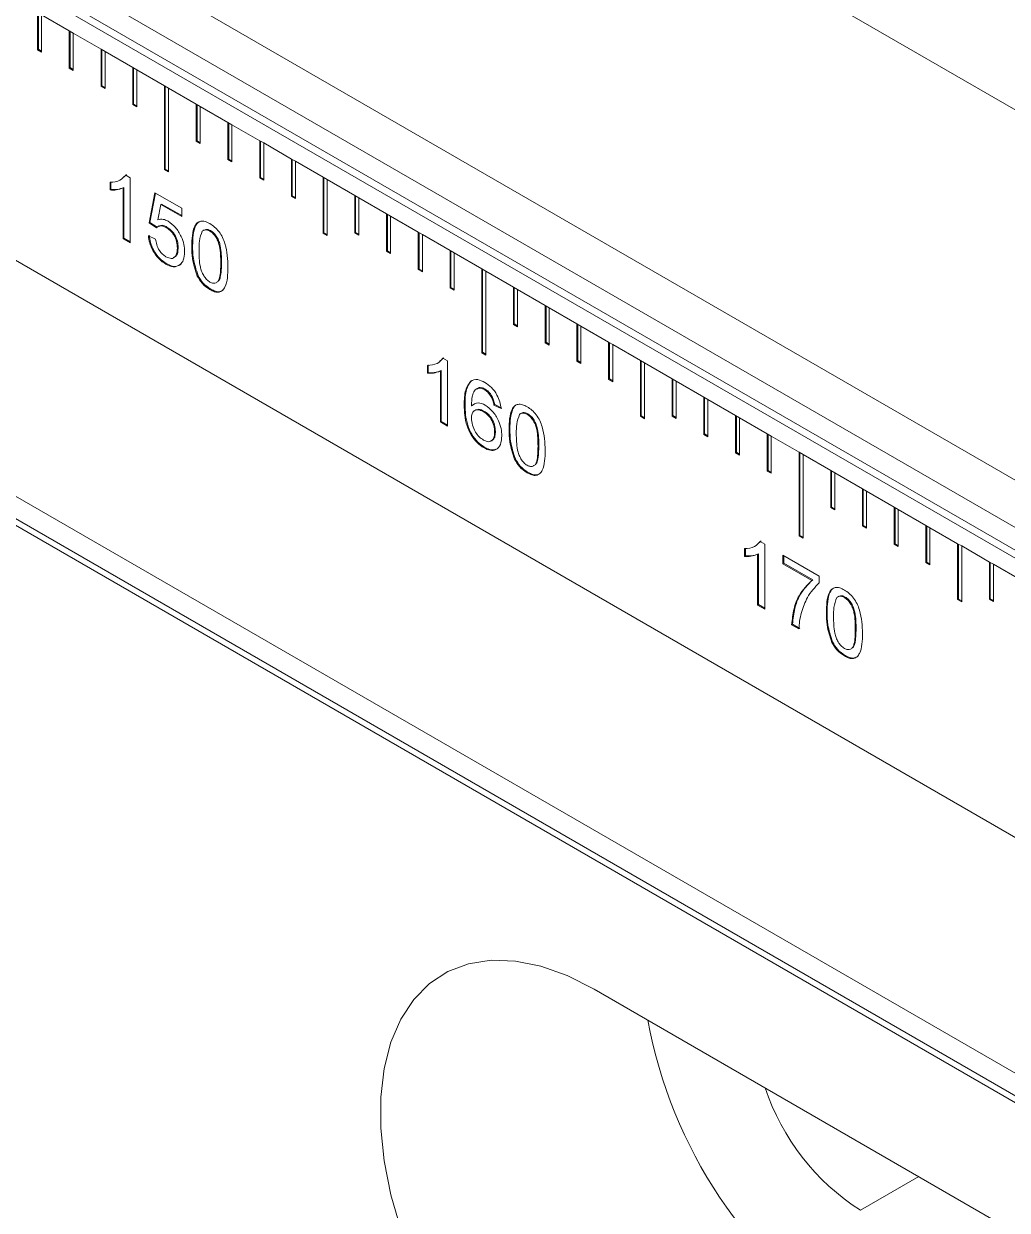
# Model space of a CAD drawing. Header units: inches. Extents: x 0.1 to 10.9, y 0 to 8.5.
# Drawn here: x 9.6021 to 9.8898, y 2.3195 to 2.6665 of the extents above; entities that cross this region are included whole.
import ezdxf

# ---------------------------------------------------------------- set-up
doc = ezdxf.new("R2010")
doc.units = ezdxf.units.IN
doc.header["$MEASUREMENT"] = 0

msp = doc.modelspace()

# ---------------------------------------------------------------- linework, layer by layer
at = {"color": 7, "linetype": 'Continuous', "lineweight": 18}
for p, q in [((10.68791, 2.18192), (8.36789, 3.52124)), ((10.5941, 2.12777), (8.27408, 3.46708)), ((10.57637, 2.11753), (8.25635, 3.45685)), ((8.25428, 3.45565), (10.5743, 2.11634)), ((10.5941, 2.11386), (8.27408, 3.45318)), ((8.25428, 3.374), (10.56959, 2.0374)), ((10.5743, 2.03468), (8.25428, 3.374)), ((10.57666, 1.95585), (8.25664, 3.29517)), ((8.25831, 3.29613), (10.57833, 1.95682)), ((10.59669, 1.95278), (8.27668, 3.2921)), ((9.60616, 2.66979), (9.60616, 2.6589)), ((9.6064, 2.66965), (9.6064, 2.65904)), ((9.61544, 2.66443), (9.60734, 2.66911)), ((9.60734, 2.65822), (9.60734, 2.66911)), ((9.61662, 2.66375), (9.61544, 2.66443)), ((9.61544, 2.66443), (9.61544, 2.65354)), ((9.61568, 2.6643), (9.61568, 2.65368)), ((9.62472, 2.65908), (9.61662, 2.66375)), ((9.61662, 2.65286), (9.61662, 2.66375)), ((9.6064, 2.65904), (9.60616, 2.6589)), ((9.60616, 2.6589), (9.60734, 2.65822)), ((9.6064, 2.65904), (9.60734, 2.65849)), ((9.6259, 2.65839), (9.62472, 2.65908)), ((9.62472, 2.65908), (9.62472, 2.64819)), ((9.62496, 2.65894), (9.62496, 2.64832)), ((9.634, 2.65372), (9.6259, 2.65839)), ((9.6259, 2.64751), (9.6259, 2.65839)), ((9.61568, 2.65368), (9.61544, 2.65354)), ((9.61544, 2.65354), (9.61662, 2.65286)), ((9.61568, 2.65368), (9.61662, 2.65314)), ((9.63518, 2.65304), (9.634, 2.65372)), ((9.634, 2.65372), (9.634, 2.64283)), ((9.63424, 2.65358), (9.63424, 2.64297)), ((9.64328, 2.64836), (9.63518, 2.65304)), ((9.63518, 2.64215), (9.63518, 2.65304)), ((9.62496, 2.64832), (9.62472, 2.64819)), ((9.62472, 2.64819), (9.6259, 2.64751)), ((9.62496, 2.64832), (9.6259, 2.64778)), ((9.64446, 2.64768), (9.64328, 2.64836)), ((9.64328, 2.64836), (9.64328, 2.62386)), ((9.64352, 2.64822), (9.64352, 2.624)), ((9.65256, 2.643), (9.64446, 2.64768)), ((9.64446, 2.62318), (9.64446, 2.64768)), ((9.63424, 2.64297), (9.634, 2.64283)), ((9.634, 2.64283), (9.63518, 2.64215)), ((9.63424, 2.64297), (9.63518, 2.64242)), ((9.65374, 2.64232), (9.65256, 2.643)), ((9.65256, 2.643), (9.65256, 2.63212)), ((9.6528, 2.64287), (9.6528, 2.63225)), ((9.66184, 2.63765), (9.65374, 2.64232)), ((9.65374, 2.63144), (9.65374, 2.64232)), ((9.66302, 2.63697), (9.66184, 2.63765)), ((9.66184, 2.63765), (9.66184, 2.62676)), ((9.66208, 2.63751), (9.66208, 2.6269)), ((9.67112, 2.63229), (9.66302, 2.63697)), ((9.66302, 2.62608), (9.66302, 2.63697)), ((9.6528, 2.63225), (9.65256, 2.63212)), ((9.65256, 2.63212), (9.65374, 2.63144)), ((9.6528, 2.63225), (9.65374, 2.63171)), ((9.6723, 2.63161), (9.67112, 2.63229)), ((9.67112, 2.63229), (9.67112, 2.6214)), ((9.67135, 2.63215), (9.67135, 2.62154)), ((9.6804, 2.62693), (9.6723, 2.63161)), ((9.6723, 2.62072), (9.6723, 2.63161)), ((9.66208, 2.6269), (9.66184, 2.62676)), ((9.66184, 2.62676), (9.66302, 2.62608)), ((9.66208, 2.6269), (9.66302, 2.62635)), ((9.68158, 2.62625), (9.6804, 2.62693)), ((9.6804, 2.62693), (9.6804, 2.61605)), ((9.68063, 2.6268), (9.68063, 2.61618)), ((9.64352, 2.624), (9.64328, 2.62386)), ((9.64328, 2.62386), (9.64446, 2.62318)), ((9.64352, 2.624), (9.64446, 2.62346)), ((9.68968, 2.62158), (9.68158, 2.62625)), ((9.68158, 2.61537), (9.68158, 2.62625)), ((9.62737, 2.61787), (9.62737, 2.62012)), ((9.62761, 2.61801), (9.62761, 2.62026)), ((9.63102, 2.62135), (9.63217, 2.62239)), ((9.63193, 2.62225), (9.63329, 2.62146)), ((9.63329, 2.62146), (9.63329, 2.60241)), ((9.67135, 2.62154), (9.67112, 2.6214)), ((9.67112, 2.6214), (9.6723, 2.62072)), ((9.67135, 2.62154), (9.6723, 2.62099)), ((9.69086, 2.6209), (9.68968, 2.62158)), ((9.68968, 2.62158), (9.68968, 2.60525)), ((9.68991, 2.62144), (9.68991, 2.60538)), ((9.69896, 2.61622), (9.69086, 2.6209)), ((9.69086, 2.60456), (9.69086, 2.6209)), ((9.62761, 2.61801), (9.62737, 2.61787)), ((9.63141, 2.61862), (9.63118, 2.61848)), ((9.63118, 2.60363), (9.63118, 2.61848)), ((9.63141, 2.60377), (9.63141, 2.61862)), ((9.63879, 2.60828), (9.64049, 2.61707)), ((9.63903, 2.60841), (9.64067, 2.61696)), ((9.64049, 2.61707), (9.64831, 2.61255)), ((9.64221, 2.61363), (9.64137, 2.60918)), ((9.64245, 2.61376), (9.64221, 2.61363)), ((9.64831, 2.61011), (9.64221, 2.61363)), ((9.64831, 2.61038), (9.64245, 2.61376)), ((9.68063, 2.61618), (9.6804, 2.61605)), ((9.6804, 2.61605), (9.68158, 2.61537)), ((9.68063, 2.61618), (9.68158, 2.61564)), ((9.70014, 2.61554), (9.69896, 2.61622)), ((9.69896, 2.61622), (9.69896, 2.60533)), ((9.69919, 2.61608), (9.69919, 2.60547)), ((9.70824, 2.61086), (9.70014, 2.61554)), ((9.70014, 2.60465), (9.70014, 2.61554)), ((9.64831, 2.61255), (9.64831, 2.61011)), ((9.70942, 2.61018), (9.70824, 2.61086)), ((9.70824, 2.61086), (9.70824, 2.59997)), ((9.70847, 2.61073), (9.70847, 2.60011)), ((9.71752, 2.6055), (9.70942, 2.61018)), ((9.70942, 2.59929), (9.70942, 2.61018)), ((9.63903, 2.60841), (9.63879, 2.60828)), ((9.64091, 2.60681), (9.63879, 2.60828)), ((9.64114, 2.60695), (9.63903, 2.60841)), ((9.64161, 2.60734), (9.64131, 2.60717)), ((9.64397, 2.60703), (9.64373, 2.60689)), ((9.65493, 2.60621), (9.65464, 2.60604)), ((9.65677, 2.60598), (9.65654, 2.60585)), ((9.63141, 2.60377), (9.63118, 2.60363)), ((9.63329, 2.60241), (9.63118, 2.60363)), ((9.63329, 2.60268), (9.63141, 2.60377)), ((9.63858, 2.60449), (9.6407, 2.60351)), ((9.68991, 2.60538), (9.68968, 2.60525)), ((9.68968, 2.60525), (9.69086, 2.60456)), ((9.68991, 2.60538), (9.69086, 2.60484)), ((9.69919, 2.60547), (9.69896, 2.60533)), ((9.69896, 2.60533), (9.70014, 2.60465)), ((9.69919, 2.60547), (9.70014, 2.60492)), ((9.7187, 2.60482), (9.71752, 2.6055)), ((9.71752, 2.6055), (9.71752, 2.59462)), ((9.71775, 2.60537), (9.71775, 2.59475)), ((9.7268, 2.60015), (9.7187, 2.60482)), ((9.7187, 2.59394), (9.7187, 2.60482)), ((9.64728, 2.601), (9.64704, 2.60086)), ((9.65151, 2.60157), (9.65127, 2.60143)), ((9.70847, 2.60011), (9.70824, 2.59997)), ((9.70824, 2.59997), (9.70942, 2.59929)), ((9.70847, 2.60011), (9.70942, 2.59957)), ((9.72798, 2.59947), (9.7268, 2.60015)), ((9.7268, 2.60015), (9.7268, 2.58926)), ((9.72703, 2.60001), (9.72703, 2.5894)), ((9.73608, 2.59479), (9.72798, 2.59947)), ((9.72798, 2.58858), (9.72798, 2.59947)), ((9.64394, 2.59629), (9.64371, 2.59616)), ((9.65997, 2.59669), (9.65973, 2.59655)), ((9.65311, 2.59283), (9.65288, 2.5927)), ((9.71775, 2.59475), (9.71752, 2.59462)), ((9.71752, 2.59462), (9.7187, 2.59394)), ((9.71775, 2.59475), (9.7187, 2.59421)), ((9.73725, 2.59411), (9.73608, 2.59479)), ((9.73608, 2.59479), (9.73608, 2.57029)), ((9.73631, 2.59465), (9.73631, 2.57043)), ((9.74536, 2.58943), (9.73725, 2.59411)), ((9.73725, 2.56961), (9.73725, 2.59411)), ((9.6568, 2.58887), (9.65656, 2.58874)), ((9.72703, 2.5894), (9.7268, 2.58926)), ((9.7268, 2.58926), (9.72798, 2.58858)), ((9.72703, 2.5894), (9.72798, 2.58885)), ((9.74653, 2.58875), (9.74536, 2.58943)), ((9.74536, 2.58943), (9.74536, 2.57855)), ((9.74559, 2.5893), (9.74559, 2.57868)), ((9.75464, 2.58408), (9.74653, 2.58875)), ((9.74653, 2.57787), (9.74653, 2.58875)), ((9.75581, 2.5834), (9.75464, 2.58408)), ((9.75464, 2.58408), (9.75464, 2.57319)), ((9.75487, 2.58394), (9.75487, 2.57333)), ((9.76392, 2.57872), (9.75581, 2.5834)), ((9.75581, 2.57251), (9.75581, 2.5834)), ((9.74559, 2.57868), (9.74536, 2.57855)), ((9.74536, 2.57855), (9.74653, 2.57787)), ((9.74559, 2.57868), (9.74653, 2.57814)), ((9.76509, 2.57804), (9.76392, 2.57872)), ((9.76392, 2.57872), (9.76392, 2.56783)), ((9.76415, 2.57858), (9.76415, 2.56797)), ((9.77319, 2.57336), (9.76509, 2.57804)), ((9.76509, 2.56715), (9.76509, 2.57804)), ((9.75487, 2.57333), (9.75464, 2.57319)), ((9.75464, 2.57319), (9.75581, 2.57251)), ((9.75487, 2.57333), (9.75581, 2.57278)), ((9.77437, 2.57268), (9.77319, 2.57336)), ((9.77319, 2.57336), (9.77319, 2.56248)), ((9.77343, 2.57323), (9.77343, 2.56261)), ((9.78247, 2.56801), (9.77437, 2.57268)), ((9.77437, 2.5618), (9.77437, 2.57268)), ((9.72381, 2.56778), (9.72496, 2.56882)), ((9.72473, 2.56868), (9.72609, 2.56789)), ((9.72609, 2.56789), (9.72609, 2.54884)), ((9.73631, 2.57043), (9.73608, 2.57029)), ((9.73608, 2.57029), (9.73725, 2.56961)), ((9.73631, 2.57043), (9.73725, 2.56989)), ((9.76415, 2.56797), (9.76392, 2.56783)), ((9.76392, 2.56783), (9.76509, 2.56715)), ((9.76415, 2.56797), (9.76509, 2.56742)), ((9.78365, 2.56733), (9.78247, 2.56801)), ((9.78247, 2.56801), (9.78247, 2.55168)), ((9.78271, 2.56787), (9.78271, 2.55181)), ((9.72017, 2.5643), (9.72017, 2.56655)), ((9.7204, 2.56444), (9.72017, 2.5643)), ((9.7204, 2.56444), (9.7204, 2.56669)), ((9.72421, 2.56505), (9.72397, 2.56491)), ((9.72397, 2.55006), (9.72397, 2.56491)), ((9.72421, 2.5502), (9.72421, 2.56505)), ((9.79175, 2.56265), (9.78365, 2.56733)), ((9.78365, 2.55099), (9.78365, 2.56733)), ((9.73299, 2.56202), (9.73275, 2.56188)), ((9.77343, 2.56261), (9.77319, 2.56248)), ((9.77319, 2.56248), (9.77437, 2.5618)), ((9.77343, 2.56261), (9.77437, 2.56207)), ((9.79293, 2.56197), (9.79175, 2.56265)), ((9.79175, 2.56265), (9.79175, 2.55176)), ((9.79199, 2.56251), (9.79199, 2.5519)), ((9.80103, 2.55729), (9.79293, 2.56197)), ((9.79293, 2.55108), (9.79293, 2.56197)), ((9.73528, 2.5601), (9.73459, 2.55958)), ((9.73528, 2.5601), (9.73504, 2.55996)), ((9.73708, 2.55963), (9.73684, 2.55949)), ((9.7391, 2.55748), (9.73886, 2.55734)), ((9.80221, 2.55661), (9.80103, 2.55729)), ((9.80103, 2.55729), (9.80103, 2.5464)), ((9.73119, 2.55509), (9.73095, 2.55495)), ((9.73331, 2.55489), (9.73307, 2.55476)), ((9.73986, 2.55509), (9.73963, 2.55495)), ((9.74174, 2.55397), (9.73963, 2.55495)), ((9.74198, 2.55411), (9.73986, 2.55509)), ((9.80127, 2.55716), (9.80127, 2.54654)), ((9.81031, 2.55193), (9.80221, 2.55661)), ((9.80221, 2.54572), (9.80221, 2.55661)), ((9.73673, 2.55323), (9.73649, 2.55309)), ((9.74773, 2.55264), (9.74743, 2.55247)), ((9.74957, 2.55241), (9.74933, 2.55228)), ((9.78271, 2.55181), (9.78247, 2.55168)), ((9.78247, 2.55168), (9.78365, 2.55099)), ((9.78271, 2.55181), (9.78365, 2.55127)), ((9.79199, 2.5519), (9.79175, 2.55176)), ((9.79175, 2.55176), (9.79293, 2.55108)), ((9.79199, 2.5519), (9.79293, 2.55135)), ((9.81149, 2.55125), (9.81031, 2.55193)), ((9.81031, 2.55193), (9.81031, 2.54105)), ((9.81055, 2.5518), (9.81055, 2.54118)), ((9.81959, 2.54658), (9.81149, 2.55125)), ((9.81149, 2.54037), (9.81149, 2.55125)), ((9.72421, 2.5502), (9.72397, 2.55006)), ((9.72609, 2.54884), (9.72397, 2.55006)), ((9.72609, 2.54911), (9.72421, 2.5502)), ((9.74007, 2.54724), (9.73984, 2.5471)), ((9.7443, 2.548), (9.74407, 2.54786)), ((9.80127, 2.54654), (9.80103, 2.5464)), ((9.80103, 2.5464), (9.80221, 2.54572)), ((9.80127, 2.54654), (9.80221, 2.546)), ((9.82077, 2.5459), (9.81959, 2.54658)), ((9.81959, 2.54658), (9.81959, 2.53569)), ((9.81983, 2.54644), (9.81983, 2.53583)), ((9.82887, 2.54122), (9.82077, 2.5459)), ((9.82077, 2.53501), (9.82077, 2.5459)), ((9.73697, 2.54259), (9.73674, 2.54245)), ((9.75277, 2.54312), (9.75253, 2.54298)), ((9.81055, 2.54118), (9.81031, 2.54105)), ((9.81031, 2.54105), (9.81149, 2.54037)), ((9.81055, 2.54118), (9.81149, 2.54064)), ((9.83005, 2.54054), (9.82887, 2.54122)), ((9.82887, 2.54122), (9.82887, 2.51672)), ((9.82911, 2.54108), (9.82911, 2.51686)), ((9.83815, 2.53586), (9.83005, 2.54054)), ((9.83005, 2.51604), (9.83005, 2.54054)), ((9.74591, 2.53926), (9.74567, 2.53913)), ((9.74959, 2.5353), (9.74936, 2.53517)), ((9.81983, 2.53583), (9.81959, 2.53569)), ((9.81959, 2.53569), (9.82077, 2.53501)), ((9.81983, 2.53583), (9.82077, 2.53528)), ((9.83933, 2.53518), (9.83815, 2.53586)), ((9.83815, 2.53586), (9.83815, 2.52498)), ((9.83839, 2.53573), (9.83839, 2.52511)), ((9.84743, 2.53051), (9.83933, 2.53518)), ((9.83933, 2.5243), (9.83933, 2.53518)), ((9.84861, 2.52983), (9.84743, 2.53051)), ((9.84743, 2.53051), (9.84743, 2.51962)), ((9.84767, 2.53037), (9.84767, 2.51976)), ((9.85671, 2.52515), (9.84861, 2.52983)), ((9.84861, 2.51894), (9.84861, 2.52983)), ((9.83839, 2.52511), (9.83815, 2.52498)), ((9.83815, 2.52498), (9.83933, 2.5243)), ((9.83839, 2.52511), (9.83933, 2.52457)), ((9.85789, 2.52447), (9.85671, 2.52515)), ((9.85671, 2.52515), (9.85671, 2.51426)), ((9.85695, 2.52501), (9.85695, 2.5144)), ((9.86599, 2.51979), (9.85789, 2.52447)), ((9.85789, 2.51358), (9.85789, 2.52447)), ((9.84767, 2.51976), (9.84743, 2.51962)), ((9.84743, 2.51962), (9.84861, 2.51894)), ((9.84767, 2.51976), (9.84861, 2.51921)), ((9.86717, 2.51911), (9.86599, 2.51979)), ((9.86599, 2.51979), (9.86599, 2.50891)), ((9.86623, 2.51966), (9.86623, 2.50904)), ((9.87527, 2.51444), (9.86717, 2.51911)), ((9.86717, 2.50823), (9.86717, 2.51911)), ((9.82911, 2.51686), (9.82887, 2.51672)), ((9.82887, 2.51672), (9.83005, 2.51604)), ((9.82911, 2.51686), (9.83005, 2.51632)), ((9.81296, 2.51073), (9.81296, 2.51298)), ((9.8132, 2.51086), (9.8132, 2.51312)), ((9.81661, 2.51421), (9.81776, 2.51525)), ((9.81752, 2.51511), (9.81889, 2.51432)), ((9.81889, 2.51432), (9.81889, 2.49527)), ((9.85695, 2.5144), (9.85671, 2.51426)), ((9.85671, 2.51426), (9.85789, 2.51358)), ((9.85695, 2.5144), (9.85789, 2.51385)), ((9.87645, 2.51376), (9.87527, 2.51444)), ((9.87527, 2.51444), (9.87527, 2.49811)), ((9.87551, 2.5143), (9.87551, 2.49824)), ((9.88455, 2.50908), (9.87645, 2.51376)), ((9.87645, 2.49742), (9.87645, 2.51376)), ((9.8132, 2.51086), (9.81296, 2.51073)), ((9.81701, 2.51148), (9.81677, 2.51134)), ((9.81677, 2.49649), (9.81677, 2.51134)), ((9.81701, 2.49663), (9.81701, 2.51148)), ((9.82417, 2.51103), (9.83475, 2.50492)), ((9.82417, 2.50858), (9.82417, 2.51103)), ((9.82441, 2.50872), (9.82417, 2.50858)), ((9.82441, 2.50872), (9.82441, 2.51089)), ((9.83287, 2.50384), (9.82441, 2.50872)), ((9.86623, 2.50904), (9.86599, 2.50891)), ((9.86599, 2.50891), (9.86717, 2.50823)), ((9.86623, 2.50904), (9.86717, 2.5085)), ((9.88573, 2.5084), (9.88455, 2.50908)), ((9.88455, 2.50908), (9.88455, 2.49819)), ((9.88479, 2.50894), (9.88479, 2.49833)), ((9.83263, 2.5037), (9.82417, 2.50858)), ((9.89383, 2.50372), (9.88573, 2.5084)), ((9.88573, 2.49751), (9.88573, 2.5084)), ((9.83287, 2.50384), (9.83263, 2.5037)), ((9.83475, 2.50492), (9.83475, 2.50294)), ((9.84053, 2.49907), (9.84023, 2.4989)), ((9.84237, 2.49884), (9.84213, 2.49871)), ((9.88479, 2.49833), (9.88455, 2.49819)), ((9.88479, 2.49833), (9.88573, 2.49778)), ((9.81701, 2.49663), (9.81677, 2.49649)), ((9.81889, 2.49527), (9.81677, 2.49649)), ((9.81889, 2.49554), (9.81701, 2.49663)), ((9.87551, 2.49824), (9.87527, 2.49811)), ((9.87527, 2.49811), (9.87645, 2.49742)), ((9.87551, 2.49824), (9.87645, 2.4977)), ((9.88455, 2.49819), (9.88573, 2.49751)), ((9.8371, 2.49443), (9.83687, 2.49429)), ((9.82695, 2.49089), (9.82671, 2.49075)), ((9.82883, 2.48953), (9.82671, 2.49075)), ((9.82906, 2.48967), (9.82695, 2.49089)), ((9.84556, 2.48955), (9.84533, 2.48941)), ((9.8387, 2.48569), (9.83847, 2.48556)), ((9.84239, 2.48173), (9.84215, 2.4816)), ((9.76891, 2.38418), (10.00461, 2.24812)), ((9.86388, 2.32936), (9.84681, 2.3195))]:
    msp.add_line(p, q, dxfattribs=at)
at = {"color": 7, "linetype": 'Continuous', "lineweight": 18, "flags": 128}
msp.add_lwpolyline([(9.76891, 2.38418), (9.76108, 2.38813), (9.75337, 2.39088), (9.74591, 2.39239), (9.73882, 2.39263), (9.73219, 2.3916), (9.72615, 2.38932), (9.72078, 2.38581), (9.71617, 2.38115), (9.71239, 2.37539), (9.7095, 2.36864), (9.70755, 2.36099), (9.70657, 2.35257), (9.70657, 2.34351), (9.70755, 2.33396), (9.7095, 2.32406), (9.71239, 2.31397)], dxfattribs=at)
at = {"color": 7, "linetype": 'Continuous', "lineweight": 18}
for centre, radius, start, end in [((9.91993, 2.39976), 0.13749, 190.34, 237.2309), ((9.88343, 2.37671), 0.06792, 198.3907, 237.3754)]:
    msp.add_arc(centre, radius, start, end, dxfattribs=at)
for points, knots in [([(9.62737, 2.62012), (9.6284, 2.6202), (9.63023, 2.62034), (9.63141, 2.62167), (9.63193, 2.62225)], [0, 0, 0, 0, 0.560432, 1, 1, 1, 1]), ([(9.63118, 2.61848), (9.63052, 2.61823), (9.62935, 2.61778), (9.62798, 2.61784), (9.62737, 2.61787)], [0, 0, 0, 0, 0.559705, 1, 1, 1, 1]), ([(9.63141, 2.61862), (9.63076, 2.61837), (9.62959, 2.61792), (9.62821, 2.61798), (9.62761, 2.61801)], [0, 0, 0, 0, 0.559705, 1, 1, 1, 1]), ([(9.64137, 2.60918), (9.64187, 2.60929), (9.64277, 2.60948), (9.64384, 2.60897), (9.64432, 2.60875)], [0, 0, 0, 0, 0.559939, 1, 1, 1, 1]), ([(9.64373, 2.60689), (9.64342, 2.60705), (9.6428, 2.60737), (9.64174, 2.60749), (9.64122, 2.60707), (9.64091, 2.60681)], [0, 0, 0, 0, 0.2808804, 0.5611404, 1, 1, 1, 1]), ([(9.64397, 2.60703), (9.64366, 2.60718), (9.64304, 2.6075), (9.64218, 2.60763), (9.6418, 2.60735), (9.64163, 2.60722)], [0, 0, 0, 0, 0.354189, 0.707596, 1, 1, 1, 1]), ([(9.64704, 2.60086), (9.64701, 2.60148), (9.64694, 2.60271), (9.64616, 2.60466), (9.64495, 2.6061), (9.64414, 2.60663), (9.64373, 2.60689)], [0, 0, 0, 0, 0.280653, 0.559595, 0.77929, 1, 1, 1, 1]), ([(9.64728, 2.601), (9.64724, 2.60162), (9.64718, 2.60285), (9.6464, 2.60479), (9.64519, 2.60624), (9.64437, 2.60676), (9.64397, 2.60703)], [0, 0, 0, 0, 0.280653, 0.559595, 0.77929, 1, 1, 1, 1]), ([(9.64432, 2.60875), (9.64507, 2.6082), (9.64658, 2.6071), (9.64818, 2.60444), (9.64904, 2.60191), (9.64912, 2.6005), (9.64916, 2.59979)], [0, 0, 0, 0, 0.2791745, 0.5587432, 0.7791568, 1, 1, 1, 1]), ([(9.65127, 2.60143), (9.6513, 2.60249), (9.65135, 2.60462), (9.65188, 2.60697), (9.65281, 2.60832), (9.65384, 2.60886), (9.65516, 2.60874), (9.65609, 2.60827), (9.65656, 2.60803)], [0, 0, 0, 0, 0.2504899, 0.5003494, 0.6254231, 0.7502055, 0.8749804, 1, 1, 1, 1]), ([(9.65151, 2.60157), (9.65153, 2.60263), (9.65158, 2.60476), (9.65213, 2.60708), (9.65297, 2.60841), (9.6536, 2.60866), (9.65387, 2.60876)], [0, 0, 0, 0, 0.348274, 0.695671, 0.86957, 1, 1, 1, 1]), ([(9.65654, 2.60585), (9.65605, 2.60605), (9.65518, 2.60642), (9.6546, 2.60599), (9.65434, 2.60581)], [0, 0, 0, 0, 0.55834, 1, 1, 1, 1]), ([(9.65677, 2.60598), (9.65628, 2.60621), (9.65556, 2.60653), (9.65509, 2.60622), (9.65494, 2.60612)], [0, 0, 0, 0, 0.692035, 1, 1, 1, 1]), ([(9.65973, 2.59655), (9.65972, 2.59812), (9.6597, 2.60009), (9.65904, 2.60269), (9.65841, 2.60398), (9.65755, 2.60515), (9.65688, 2.60562), (9.65654, 2.60585)], [0, 0, 0, 0, 0.500352, 0.625529, 0.750516, 0.875255, 1, 1, 1, 1]), ([(9.65656, 2.60803), (9.65703, 2.60773), (9.65796, 2.60712), (9.65928, 2.60572), (9.66033, 2.604), (9.66163, 2.60035), (9.66175, 2.59756), (9.66185, 2.59532)], [0, 0, 0, 0, 0.125383, 0.250634, 0.375701, 0.501117, 1, 1, 1, 1]), ([(9.65997, 2.59669), (9.65995, 2.59826), (9.65994, 2.60022), (9.65927, 2.60283), (9.65864, 2.60411), (9.65779, 2.60529), (9.65711, 2.60575), (9.65677, 2.60598)], [0, 0, 0, 0, 0.500352, 0.625529, 0.750516, 0.875255, 1, 1, 1, 1]), ([(9.64371, 2.59616), (9.64299, 2.59664), (9.64154, 2.59761), (9.63986, 2.59999), (9.63885, 2.6024), (9.63867, 2.60379), (9.63858, 2.60449)], [0, 0, 0, 0, 0.28005, 0.559264, 0.779421, 1, 1, 1, 1]), ([(9.64394, 2.59629), (9.64322, 2.59678), (9.64178, 2.59775), (9.64009, 2.60012), (9.63909, 2.60253), (9.63891, 2.60393), (9.63882, 2.60463)], [0, 0, 0, 0, 0.28005, 0.559264, 0.779421, 1, 1, 1, 1]), ([(9.6407, 2.60351), (9.64078, 2.60296), (9.64096, 2.60187), (9.64167, 2.60026), (9.64269, 2.59903), (9.64338, 2.59857), (9.64372, 2.59835)], [0, 0, 0, 0, 0.280714, 0.559926, 0.779622, 1, 1, 1, 1]), ([(9.65434, 2.60581), (9.654, 2.6049), (9.65338, 2.60326), (9.65339, 2.60115), (9.65339, 2.60022)], [0, 0, 0, 0, 0.558062, 1, 1, 1, 1]), ([(9.64372, 2.59835), (9.64426, 2.5981), (9.64534, 2.5976), (9.64646, 2.59825), (9.64697, 2.59944), (9.64702, 2.60039), (9.64704, 2.60086)], [0, 0, 0, 0, 0.279515, 0.558288, 0.778902, 1, 1, 1, 1]), ([(9.64578, 2.59812), (9.64611, 2.59822), (9.64677, 2.59844), (9.6472, 2.5996), (9.64725, 2.60053), (9.64728, 2.601)], [0, 0, 0, 0, 0.32568, 0.662472, 1, 1, 1, 1]), ([(9.64916, 2.59979), (9.6491, 2.59892), (9.649, 2.59736), (9.64823, 2.59645), (9.6479, 2.59605)], [0, 0, 0, 0, 0.559726, 1, 1, 1, 1]), ([(9.65288, 2.5927), (9.65231, 2.59441), (9.65131, 2.59747), (9.65128, 2.60022), (9.65127, 2.60143)], [0, 0, 0, 0, 0.557973, 1, 1, 1, 1]), ([(9.65311, 2.59283), (9.65255, 2.59454), (9.65154, 2.59761), (9.65152, 2.60035), (9.65151, 2.60157)], [0, 0, 0, 0, 0.557973, 1, 1, 1, 1]), ([(9.65339, 2.60022), (9.65341, 2.59865), (9.65343, 2.59669), (9.65407, 2.5941), (9.65471, 2.59282), (9.65555, 2.59164), (9.65622, 2.59117), (9.65656, 2.59093)], [0, 0, 0, 0, 0.500363, 0.625568, 0.750538, 0.875304, 1, 1, 1, 1]), ([(9.6479, 2.59605), (9.64724, 2.59568), (9.64607, 2.595), (9.64443, 2.5958), (9.64371, 2.59616)], [0, 0, 0, 0, 0.558446, 1, 1, 1, 1]), ([(9.64813, 2.59619), (9.64748, 2.59581), (9.6463, 2.59514), (9.64467, 2.59594), (9.64394, 2.59629)], [0, 0, 0, 0, 0.558446, 1, 1, 1, 1]), ([(9.65656, 2.59093), (9.6569, 2.59078), (9.65757, 2.59048), (9.65841, 2.59068), (9.65905, 2.59122), (9.6597, 2.59307), (9.65972, 2.59501), (9.65973, 2.59655)], [0, 0, 0, 0, 0.124658, 0.249391, 0.374377, 0.49959, 1, 1, 1, 1]), ([(9.65899, 2.59121), (9.65908, 2.59127), (9.65938, 2.59151), (9.65989, 2.59327), (9.65993, 2.59517), (9.65997, 2.59669)], [0, 0, 0, 0, 0.072724, 0.25831, 1, 1, 1, 1]), ([(9.65656, 2.58874), (9.65577, 2.58927), (9.65435, 2.59023), (9.65333, 2.59194), (9.65288, 2.5927)], [0, 0, 0, 0, 0.559716, 1, 1, 1, 1]), ([(9.6568, 2.58887), (9.656, 2.58941), (9.65458, 2.59037), (9.65356, 2.59208), (9.65311, 2.59283)], [0, 0, 0, 0, 0.559716, 1, 1, 1, 1]), ([(9.66185, 2.59532), (9.66182, 2.59426), (9.66178, 2.59214), (9.66124, 2.58979), (9.66031, 2.58844), (9.65928, 2.58791), (9.65796, 2.58802), (9.65703, 2.5885), (9.65656, 2.58874)], [0, 0, 0, 0, 0.250473, 0.500354, 0.625397, 0.750179, 0.874971, 1, 1, 1, 1]), ([(9.66045, 2.58864), (9.66014, 2.58844), (9.65951, 2.58802), (9.65819, 2.58816), (9.65726, 2.58864), (9.6568, 2.58887)], [0, 0, 0, 0, 0.324919, 0.66214, 1, 1, 1, 1]), ([(9.72017, 2.56655), (9.72119, 2.56663), (9.72303, 2.56677), (9.72421, 2.5681), (9.72473, 2.56868)], [0, 0, 0, 0, 0.560432, 1, 1, 1, 1]), ([(9.72397, 2.56491), (9.72332, 2.56466), (9.72215, 2.56421), (9.72077, 2.56427), (9.72017, 2.5643)], [0, 0, 0, 0, 0.559705, 1, 1, 1, 1]), ([(9.72421, 2.56505), (9.72356, 2.5648), (9.72239, 2.56435), (9.72101, 2.56441), (9.7204, 2.56444)], [0, 0, 0, 0, 0.559705, 1, 1, 1, 1]), ([(9.73095, 2.55495), (9.73098, 2.55653), (9.73101, 2.55935), (9.73222, 2.56111), (9.73275, 2.56188)], [0, 0, 0, 0, 0.5613959, 1, 1, 1, 1]), ([(9.73119, 2.55509), (9.73121, 2.55667), (9.73125, 2.55949), (9.73246, 2.56125), (9.73299, 2.56202)], [0, 0, 0, 0, 0.5613959, 1, 1, 1, 1]), ([(9.73275, 2.56188), (9.73343, 2.5622), (9.73464, 2.56277), (9.73626, 2.56196), (9.73698, 2.56161)], [0, 0, 0, 0, 0.55838, 1, 1, 1, 1]), ([(9.73698, 2.56161), (9.73764, 2.56116), (9.73896, 2.56028), (9.74053, 2.55812), (9.74145, 2.55591), (9.74165, 2.55462), (9.74174, 2.55397)], [0, 0, 0, 0, 0.280049, 0.5591871, 0.7793744, 1, 1, 1, 1]), ([(9.73504, 2.55996), (9.73464, 2.55973), (9.73383, 2.55927), (9.73314, 2.55742), (9.7331, 2.55577), (9.73307, 2.55476)], [0, 0, 0, 0, 0.279381, 0.559194, 1, 1, 1, 1]), ([(9.73684, 2.55949), (9.73649, 2.55966), (9.73585, 2.55998), (9.73529, 2.55997), (9.73504, 2.55996)], [0, 0, 0, 0, 0.559717, 1, 1, 1, 1]), ([(9.73708, 2.55963), (9.73672, 2.5598), (9.73609, 2.56011), (9.73552, 2.5601), (9.73528, 2.5601)], [0, 0, 0, 0, 0.559717, 1, 1, 1, 1]), ([(9.73886, 2.55734), (9.73853, 2.55785), (9.73794, 2.55876), (9.73718, 2.55927), (9.73684, 2.55949)], [0, 0, 0, 0, 0.559004, 1, 1, 1, 1]), ([(9.7391, 2.55748), (9.73877, 2.55799), (9.73817, 2.5589), (9.73741, 2.5594), (9.73708, 2.55963)], [0, 0, 0, 0, 0.559004, 1, 1, 1, 1]), ([(9.73963, 2.55495), (9.73954, 2.5554), (9.73939, 2.55619), (9.73902, 2.55699), (9.73886, 2.55734)], [0, 0, 0, 0, 0.560488, 1, 1, 1, 1]), ([(9.73986, 2.55509), (9.73978, 2.55553), (9.73962, 2.55633), (9.73926, 2.55713), (9.7391, 2.55748)], [0, 0, 0, 0, 0.560488, 1, 1, 1, 1]), ([(9.73674, 2.54245), (9.73604, 2.54292), (9.73465, 2.54387), (9.73285, 2.54625), (9.73111, 2.55019), (9.73102, 2.55299), (9.73095, 2.55495)], [0, 0, 0, 0, 0.186919, 0.373549, 0.560232, 1, 1, 1, 1]), ([(9.73697, 2.54259), (9.73628, 2.54306), (9.73489, 2.544), (9.73308, 2.54639), (9.73135, 2.55033), (9.73125, 2.55313), (9.73119, 2.55509)], [0, 0, 0, 0, 0.186919, 0.373549, 0.560232, 1, 1, 1, 1]), ([(9.73307, 2.55476), (9.73367, 2.5552), (9.73476, 2.556), (9.73637, 2.55527), (9.73708, 2.55496)], [0, 0, 0, 0, 0.558594, 1, 1, 1, 1]), ([(9.73708, 2.55496), (9.73784, 2.5544), (9.73935, 2.55329), (9.74096, 2.55063), (9.74184, 2.54809), (9.74191, 2.54667), (9.74195, 2.54596)], [0, 0, 0, 0, 0.27914, 0.558796, 0.779165, 1, 1, 1, 1]), ([(9.74407, 2.54786), (9.74409, 2.54892), (9.74414, 2.55105), (9.74468, 2.5534), (9.74561, 2.55475), (9.74664, 2.55529), (9.74796, 2.55517), (9.74889, 2.5547), (9.74936, 2.55446)], [0, 0, 0, 0, 0.2504899, 0.5003494, 0.6254231, 0.7502055, 0.8749804, 1, 1, 1, 1]), ([(9.7443, 2.548), (9.74433, 2.54907), (9.74437, 2.55121), (9.74496, 2.55346), (9.74557, 2.55465), (9.74594, 2.55483), (9.74595, 2.55483)], [0, 0, 0, 0, 0.3964395, 0.7918814, 0.9898301, 1, 1, 1, 1]), ([(9.74936, 2.55446), (9.74982, 2.55416), (9.75076, 2.55355), (9.75207, 2.55215), (9.75312, 2.55043), (9.75443, 2.54678), (9.75455, 2.54399), (9.75465, 2.54175)], [0, 0, 0, 0, 0.125383, 0.250634, 0.375701, 0.501117, 1, 1, 1, 1]), ([(9.73649, 2.55309), (9.73599, 2.55332), (9.73497, 2.55378), (9.73382, 2.55342), (9.73315, 2.55247), (9.7331, 2.55158), (9.73307, 2.55114)], [0, 0, 0, 0, 0.279727, 0.559282, 0.779422, 1, 1, 1, 1]), ([(9.73307, 2.55114), (9.73313, 2.55048), (9.73326, 2.54917), (9.7341, 2.54718), (9.7353, 2.54561), (9.73615, 2.54503), (9.73658, 2.54474)], [0, 0, 0, 0, 0.2800441, 0.5597666, 0.7797541, 1, 1, 1, 1]), ([(9.73673, 2.55323), (9.73621, 2.55349), (9.73542, 2.55389), (9.73484, 2.55365), (9.73464, 2.55356)], [0, 0, 0, 0, 0.663331, 1, 1, 1, 1]), ([(9.73984, 2.5471), (9.7398, 2.54772), (9.73973, 2.54895), (9.73889, 2.55086), (9.73771, 2.5523), (9.7369, 2.55283), (9.73649, 2.55309)], [0, 0, 0, 0, 0.28043, 0.559351, 0.77934, 1, 1, 1, 1]), ([(9.74007, 2.54724), (9.74004, 2.54786), (9.73996, 2.54909), (9.73913, 2.551), (9.73794, 2.55244), (9.73713, 2.55297), (9.73673, 2.55323)], [0, 0, 0, 0, 0.28043, 0.559351, 0.77934, 1, 1, 1, 1]), ([(9.74714, 2.55224), (9.7468, 2.55133), (9.74618, 2.54969), (9.74618, 2.54758), (9.74618, 2.54665)], [0, 0, 0, 0, 0.558062, 1, 1, 1, 1]), ([(9.74933, 2.55228), (9.74885, 2.55248), (9.74797, 2.55284), (9.7474, 2.55242), (9.74714, 2.55224)], [0, 0, 0, 0, 0.55834, 1, 1, 1, 1]), ([(9.74957, 2.55241), (9.74908, 2.55264), (9.74836, 2.55296), (9.74788, 2.55265), (9.74774, 2.55255)], [0, 0, 0, 0, 0.692035, 1, 1, 1, 1]), ([(9.75253, 2.54298), (9.75252, 2.54455), (9.7525, 2.54652), (9.75183, 2.54912), (9.7512, 2.55041), (9.75035, 2.55158), (9.74967, 2.55205), (9.74933, 2.55228)], [0, 0, 0, 0, 0.500352, 0.625529, 0.750516, 0.875255, 1, 1, 1, 1]), ([(9.75277, 2.54312), (9.75275, 2.54469), (9.75273, 2.54665), (9.75207, 2.54926), (9.75144, 2.55054), (9.75058, 2.55172), (9.74991, 2.55218), (9.74957, 2.55241)], [0, 0, 0, 0, 0.500352, 0.625529, 0.750516, 0.875255, 1, 1, 1, 1]), ([(9.73658, 2.54474), (9.7371, 2.54451), (9.73814, 2.54405), (9.73924, 2.54461), (9.73977, 2.54573), (9.73982, 2.54665), (9.73984, 2.5471)], [0, 0, 0, 0, 0.279489, 0.558551, 0.778978, 1, 1, 1, 1]), ([(9.73864, 2.54455), (9.73894, 2.54463), (9.73956, 2.54481), (9.74, 2.54589), (9.74005, 2.54679), (9.74007, 2.54724)], [0, 0, 0, 0, 0.310694, 0.654883, 1, 1, 1, 1]), ([(9.74567, 2.53913), (9.74511, 2.54084), (9.7441, 2.5439), (9.74408, 2.54665), (9.74407, 2.54786)], [0, 0, 0, 0, 0.557973, 1, 1, 1, 1]), ([(9.74591, 2.53926), (9.74535, 2.54097), (9.74434, 2.54404), (9.74431, 2.54678), (9.7443, 2.548)], [0, 0, 0, 0, 0.557973, 1, 1, 1, 1]), ([(9.74195, 2.54596), (9.74187, 2.54508), (9.74171, 2.54332), (9.74043, 2.54182), (9.73864, 2.54155), (9.73737, 2.54215), (9.73674, 2.54245)], [0, 0, 0, 0, 0.280223, 0.559754, 0.779756, 1, 1, 1, 1]), ([(9.74618, 2.54665), (9.7462, 2.54508), (9.74622, 2.54312), (9.74686, 2.54053), (9.74751, 2.53925), (9.74835, 2.53807), (9.74902, 2.5376), (9.74936, 2.53736)], [0, 0, 0, 0, 0.500363, 0.625568, 0.750538, 0.875304, 1, 1, 1, 1]), ([(9.74019, 2.54205), (9.73975, 2.54194), (9.7388, 2.54168), (9.73762, 2.54227), (9.73697, 2.54259)], [0, 0, 0, 0, 0.457748, 1, 1, 1, 1]), ([(9.74936, 2.53736), (9.74969, 2.53721), (9.75037, 2.53691), (9.75121, 2.53711), (9.75185, 2.53765), (9.75249, 2.5395), (9.75251, 2.54144), (9.75253, 2.54298)], [0, 0, 0, 0, 0.1246576, 0.2493906, 0.3743768, 0.4995896, 1, 1, 1, 1]), ([(9.75465, 2.54175), (9.75462, 2.54069), (9.75457, 2.53857), (9.75403, 2.53622), (9.7531, 2.53487), (9.75207, 2.53434), (9.75076, 2.53445), (9.74982, 2.53493), (9.74936, 2.53517)], [0, 0, 0, 0, 0.2504729, 0.500354, 0.6253966, 0.7501788, 0.874971, 1, 1, 1, 1]), ([(9.75179, 2.53764), (9.75187, 2.5377), (9.75218, 2.53794), (9.75268, 2.5397), (9.75273, 2.5416), (9.75277, 2.54312)], [0, 0, 0, 0, 0.072724, 0.25831, 1, 1, 1, 1]), ([(9.74936, 2.53517), (9.74856, 2.5357), (9.74715, 2.53666), (9.74612, 2.53837), (9.74567, 2.53913)], [0, 0, 0, 0, 0.559716, 1, 1, 1, 1]), ([(9.74959, 2.5353), (9.7488, 2.53584), (9.74738, 2.5368), (9.74636, 2.53851), (9.74591, 2.53926)], [0, 0, 0, 0, 0.559716, 1, 1, 1, 1]), ([(9.75325, 2.53507), (9.75294, 2.53487), (9.75231, 2.53445), (9.75099, 2.53459), (9.75006, 2.53507), (9.74959, 2.5353)], [0, 0, 0, 0, 0.324919, 0.66214, 1, 1, 1, 1]), ([(9.81296, 2.51298), (9.81399, 2.51306), (9.81583, 2.5132), (9.81701, 2.51453), (9.81752, 2.51511)], [0, 0, 0, 0, 0.560432, 1, 1, 1, 1]), ([(9.81677, 2.51134), (9.81612, 2.51109), (9.81495, 2.51064), (9.81357, 2.5107), (9.81296, 2.51073)], [0, 0, 0, 0, 0.559705, 1, 1, 1, 1]), ([(9.81701, 2.51148), (9.81635, 2.51123), (9.81518, 2.51078), (9.8138, 2.51084), (9.8132, 2.51086)], [0, 0, 0, 0, 0.559705, 1, 1, 1, 1]), ([(9.82671, 2.49075), (9.82689, 2.49232), (9.82724, 2.49547), (9.82903, 2.50015), (9.83127, 2.50235), (9.83263, 2.5037)], [0, 0, 0, 0, 0.280065, 0.560409, 1, 1, 1, 1]), ([(9.82695, 2.49089), (9.82712, 2.49246), (9.82748, 2.4956), (9.82927, 2.50028), (9.83151, 2.50249), (9.83287, 2.50384)], [0, 0, 0, 0, 0.280065, 0.560409, 1, 1, 1, 1]), ([(9.83475, 2.50294), (9.8335, 2.50166), (9.83126, 2.49935), (9.83008, 2.49584), (9.82956, 2.49429)], [0, 0, 0, 0, 0.55964, 1, 1, 1, 1]), ([(9.83687, 2.49429), (9.83689, 2.49535), (9.83694, 2.49748), (9.83747, 2.49983), (9.83841, 2.50118), (9.83944, 2.50172), (9.84075, 2.5016), (9.84169, 2.50113), (9.84215, 2.50089)], [0, 0, 0, 0, 0.25049, 0.500349, 0.625423, 0.750205, 0.87498, 1, 1, 1, 1]), ([(9.8371, 2.49443), (9.83712, 2.49549), (9.83717, 2.49762), (9.83772, 2.49994), (9.83856, 2.50127), (9.8392, 2.50152), (9.83947, 2.50162)], [0, 0, 0, 0, 0.348274, 0.695671, 0.86957, 1, 1, 1, 1]), ([(9.83994, 2.49867), (9.83959, 2.49776), (9.83898, 2.49612), (9.83898, 2.49401), (9.83898, 2.49308)], [0, 0, 0, 0, 0.558062, 1, 1, 1, 1]), ([(9.84213, 2.49871), (9.84164, 2.49891), (9.84077, 2.49927), (9.84019, 2.49885), (9.83994, 2.49867)], [0, 0, 0, 0, 0.55834, 1, 1, 1, 1]), ([(9.84237, 2.49884), (9.84187, 2.49907), (9.84116, 2.49939), (9.84068, 2.49908), (9.84053, 2.49898)], [0, 0, 0, 0, 0.692035, 1, 1, 1, 1]), ([(9.84533, 2.48941), (9.84531, 2.49098), (9.84529, 2.49295), (9.84463, 2.49555), (9.844, 2.49684), (9.84314, 2.49801), (9.84247, 2.49848), (9.84213, 2.49871)], [0, 0, 0, 0, 0.500352, 0.625529, 0.750516, 0.875255, 1, 1, 1, 1]), ([(9.84215, 2.50089), (9.84262, 2.50059), (9.84355, 2.49998), (9.84487, 2.49858), (9.84592, 2.49686), (9.84723, 2.49321), (9.84735, 2.49042), (9.84744, 2.48818)], [0, 0, 0, 0, 0.125383, 0.250634, 0.375701, 0.501117, 1, 1, 1, 1]), ([(9.84556, 2.48955), (9.84555, 2.49112), (9.84553, 2.49308), (9.84486, 2.49569), (9.84423, 2.49697), (9.84338, 2.49815), (9.8427, 2.49861), (9.84237, 2.49884)], [0, 0, 0, 0, 0.500352, 0.625529, 0.750516, 0.875255, 1, 1, 1, 1]), ([(9.82956, 2.49429), (9.82936, 2.49345), (9.829, 2.49195), (9.82888, 2.49027), (9.82883, 2.48953)], [0, 0, 0, 0, 0.55991, 1, 1, 1, 1]), ([(9.83847, 2.48556), (9.83791, 2.48727), (9.8369, 2.49033), (9.83688, 2.49308), (9.83687, 2.49429)], [0, 0, 0, 0, 0.5579733, 1, 1, 1, 1]), ([(9.8387, 2.48569), (9.83814, 2.4874), (9.83713, 2.49047), (9.83711, 2.49321), (9.8371, 2.49443)], [0, 0, 0, 0, 0.5579733, 1, 1, 1, 1]), ([(9.83898, 2.49308), (9.839, 2.49151), (9.83902, 2.48955), (9.83966, 2.48696), (9.8403, 2.48568), (9.84114, 2.4845), (9.84182, 2.48403), (9.84215, 2.48379)], [0, 0, 0, 0, 0.500363, 0.625568, 0.750538, 0.875304, 1, 1, 1, 1]), ([(9.84215, 2.48379), (9.84249, 2.48364), (9.84316, 2.48334), (9.844, 2.48354), (9.84464, 2.48408), (9.84529, 2.48593), (9.84531, 2.48787), (9.84533, 2.48941)], [0, 0, 0, 0, 0.124658, 0.249391, 0.374377, 0.49959, 1, 1, 1, 1]), ([(9.84744, 2.48818), (9.84742, 2.48712), (9.84737, 2.485), (9.84683, 2.48265), (9.8459, 2.4813), (9.84487, 2.48077), (9.84355, 2.48088), (9.84262, 2.48136), (9.84215, 2.4816)], [0, 0, 0, 0, 0.250473, 0.500354, 0.625397, 0.750179, 0.874971, 1, 1, 1, 1]), ([(9.84458, 2.48407), (9.84467, 2.48413), (9.84497, 2.48437), (9.84548, 2.48613), (9.84553, 2.48803), (9.84556, 2.48955)], [0, 0, 0, 0, 0.072724, 0.25831, 1, 1, 1, 1]), ([(9.84215, 2.4816), (9.84136, 2.48213), (9.83994, 2.48309), (9.83892, 2.4848), (9.83847, 2.48556)], [0, 0, 0, 0, 0.559716, 1, 1, 1, 1]), ([(9.84239, 2.48173), (9.8416, 2.48227), (9.84018, 2.48323), (9.83915, 2.48494), (9.8387, 2.48569)], [0, 0, 0, 0, 0.559716, 1, 1, 1, 1]), ([(9.84533, 2.48114), (9.84524, 2.4811), (9.84482, 2.48086), (9.84378, 2.48104), (9.84285, 2.4815), (9.84239, 2.48173)], [0, 0, 0, 0, 0.11598, 0.557571, 1, 1, 1, 1])]:
    msp.add_open_spline(points, degree=3, knots=knots, dxfattribs=at)

doc.saveas('drawing.dxf')
